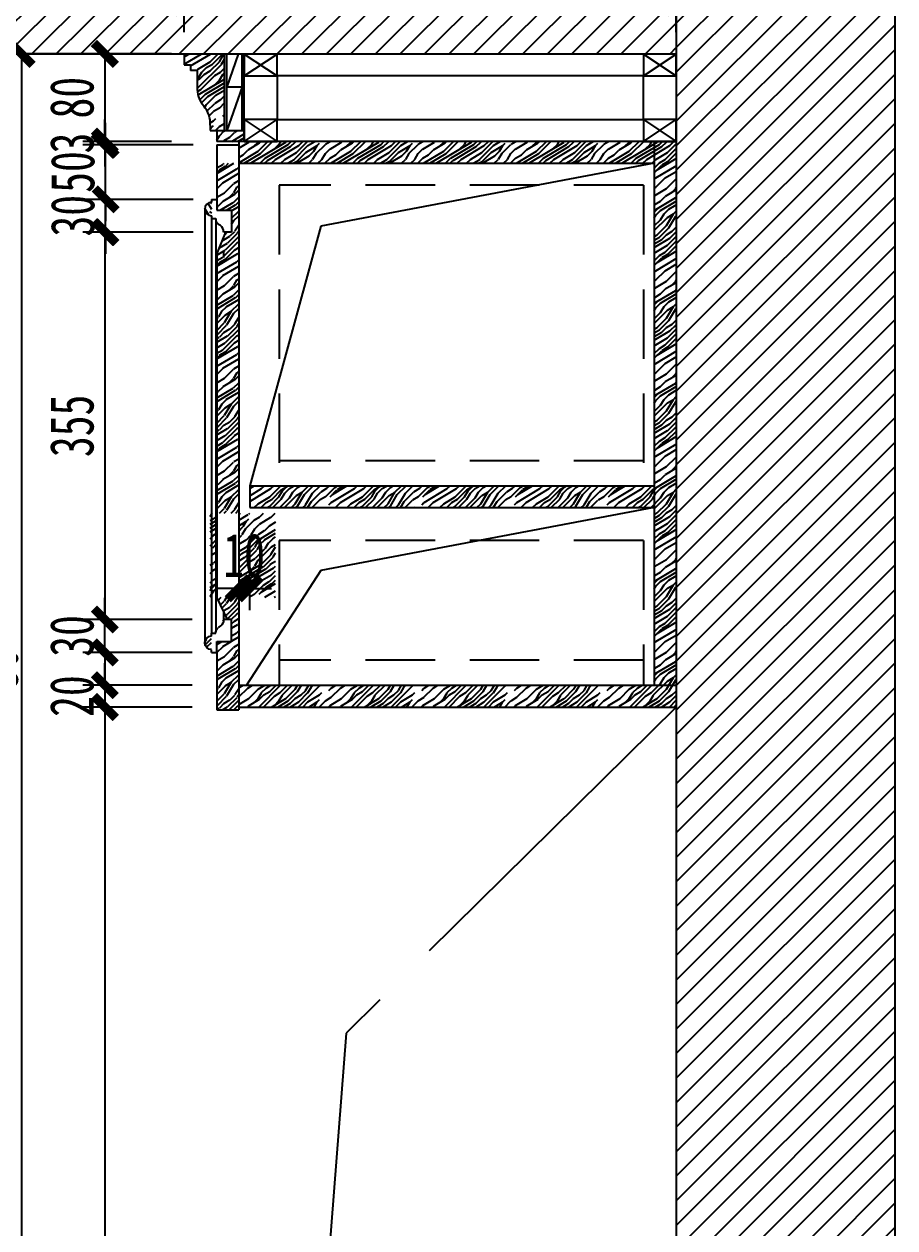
# Model space of a CAD drawing. Header units: millimetres. Extents: x 3111864 to 3154170, y -3068724 to -3044687.
# Drawn here: x 3135087 to 3135884, y -3049403 to -3048301 of the extents above; entities that cross this region are included whole.
import ezdxf

# ---------------------------------------------------------------- set-up
doc = ezdxf.new("R2010")
doc.units = ezdxf.units.MM
doc.header["$LTSCALE"] = 500
doc.header["$MEASUREMENT"] = 0
doc.header["$PDMODE"] = 2
for name, pattern in [('AUDIT_D_050706142524-0', [0]), ('CENTER', [50.8, 31.75, -6.35, 6.35, -6.35]), ('DASHED', [19.05, 12.7, -6.35])]:
    doc.linetypes.add(name, pattern=pattern)
doc.layers.get('0').update_dxf_attribs({"linetype": 'CONTINUOUS'})
doc.layers.get('DEFPOINTS').update_dxf_attribs({"linetype": 'CONTINUOUS'})
for name, color, linetype in [('A-土建墙（含管井、立管）', 6, 'CONTINUOUS'), ('bz-s', 5, 'CONTINUOUS'), ('D-节点填充', 250, 'CONTINUOUS'), ('D-节点尺寸', 5, 'CONTINUOUS'), ('D-造型粗线', 4, 'CONTINUOUS'), ('D-造型细线', 146, 'CONTINUOUS'), ('E-立面填充', 250, 'CONTINUOUS'), ('E-立面活动家具', 22, 'DASHED'), ('E-立面造型线', 3, 'CONTINUOUS'), ('IDT-35Heavy', 100, 'CONTINUOUS'), ('IDT-HATCH', 250, 'AUDIT_D_050706142524-0'), ('W-尺寸', 5, 'CONTINUOUS')]:
    doc.layers.add(name, color=color, linetype=linetype)
doc.styles.add('DIM', font='SimSun.ttf', dxfattribs={"width": 0.7})
doc.dimstyles.new('20', dxfattribs={"dimscale": 20, "dimtxt": 2, "dimasz": 1, "dimexe": 1, "dimexo": 1, "dimgap": 0.5, "dimtad": 1, "dimdec": 0, "dimzin": 0, "dimdsep": 46, "dimtxsty": 'DIM', "dimblk": 'ARCHTICK', "dimcen": 0, "dimclrd": 5, "dimclre": 5, "dimclrt": 35, "dimadec": 0, "dimazin": 0, "dimtfac": 0.5, "dimtdec": 0, "dimtix": 1, "dimtmove": 2, "dimatfit": 2, "dimldrblk": 'A', "dimfxl": 0, "dimtolj": 1, "dimtzin": 0, "dimlwd": -1, "dimlwe": -1, "dimarcsym": 0})
pattern_1 = [(45, (3132691.848, -3048328.548), (-11.22532, 11.22532), [])]

# ---------------------------------------------------------------- blocks, each defined once
blk = doc.blocks.new('X1')
at = {"layer": 'E-立面造型线', "ltscale": 0.15}
for p, q in [((-30, 80), (-30, 70)), ((-30, 70), (-24, 70)), ((-24, 70), (-24, 65)), ((-18, 65), (-24, 65)), ((-18, 65), (-18, 50)), ((-6, 15), (-6, 10)), ((-6, 10), (0, 10)), ((0, 10), (0, 0))]:
    blk.add_line(p, q, dxfattribs=at)
for centre, start, end in [((7, 48.8), 177.2, 220.6493), ((-31, 16.2), 357.2, 40.6493)]:
    blk.add_arc(centre, 25, start, end, dxfattribs=at)
blk = doc.blocks.new('_ArchTick')
at = {"color": 0, "linetype": 'ByBlock', "const_width": 0.4}
blk.add_lwpolyline([(-0.5, -0.5), (0.5, 0.5)], dxfattribs=at)
blk = doc.blocks.new('*D928')
at = {"layer": 'DEFPOINTS', "color": 0, "ltscale": 0.15}
for p in [(3135223.7, -3048328.5), (3135085, -3050778.5), (3135223.7, -3050778.5)]:
    blk.add_point(p, dxfattribs=at)
at = {"layer": 'W-尺寸', "color": 5, "ltscale": 0.15}
for p, q in [((3135165, -3048328.5), (3135065, -3048328.5)), ((3135085, -3048328.5), (3135085, -3050778.5)), ((3135165, -3050778.5), (3135065, -3050778.5))]:
    blk.add_line(p, q, dxfattribs=at)
at = {"layer": 'W-尺寸', "color": 5, "ltscale": 0.15, "xscale": 20, "yscale": 20, "zscale": 20}
for p, rotation in [((3135085, -3048328.5), 90), ((3135085, -3050778.5), 270)]:
    blk.add_blockref('_ArchTick', p, dxfattribs=dict(at, rotation=rotation))
at = {"layer": 'W-尺寸', "color": 35, "ltscale": 0.15, "insert": (3135055, -3049553.5), "char_height": 40, "attachment_point": 5, "rotation": 90, "style": 'DIM'}
blk.add_mtext('\\A1;2450', dxfattribs=at)
blk = doc.blocks.new('A')
for p, q in [((-1.435, 1.148), (-1.09, 1.437)), ((-1.435, 1.148), (-0.369, 0)), ((-1.09, 1.437), (0, 0)), ((-0.369, 0), (-2.127, 0)), ((-1.435, -1.148), (-0.369, 0)), ((-1.09, -1.437), (0, 0)), ((-1.435, -1.148), (-1.09, -1.437))]:
    blk.add_line(p, q)
for points in [[(-1.435, 1.148), (-1.09, 1.437), (-0.369, 0), (0, 0)], [(-1.435, -1.148), (-1.09, -1.437), (-0.369, 0), (0, 0)]]:
    blk.add_solid(points)
blk = doc.blocks.new('*D929')
at = {"layer": 'D-节点填充', "color": 5, "ltscale": 0.15}
for p, q in [((3135222.3, -3048328.5), (3135141.2, -3048328.5)), ((3135161.2, -3048328.5), (3135161.2, -3048408.5)), ((3135222.3, -3048408.5), (3135141.2, -3048408.5))]:
    blk.add_line(p, q, dxfattribs=at)
at = {"layer": 'DEFPOINTS', "color": 0, "ltscale": 0.15}
for p in [(3135242.3, -3048328.5), (3135161.2, -3048408.5), (3135242.3, -3048408.5)]:
    blk.add_point(p, dxfattribs=at)
at = {"layer": 'D-节点填充', "color": 5, "ltscale": 0.15, "xscale": 20, "yscale": 20, "zscale": 20}
for p, rotation in [((3135161.2, -3048328.5), 90), ((3135161.2, -3048408.5), 270)]:
    blk.add_blockref('_ArchTick', p, dxfattribs=dict(at, rotation=rotation))
at = {"layer": 'D-节点填充', "color": 35, "ltscale": 0.15, "insert": (3135131.2, -3048368.5), "char_height": 40, "attachment_point": 5, "rotation": 90, "style": 'DIM'}
blk.add_mtext('\\A1;80', dxfattribs=at)
blk = doc.blocks.new('*D930')
at = {"layer": 'D-节点填充', "color": 5, "ltscale": 0.15}
for p, q in [((3135241.2, -3048926), (3135141.2, -3048926)), ((3135161.2, -3048926), (3135161.2, -3050378.5)), ((3135241.2, -3050378.5), (3135141.2, -3050378.5))]:
    blk.add_line(p, q, dxfattribs=at)
at = {"layer": 'DEFPOINTS', "color": 0, "ltscale": 0.15}
for p in [(3135371.1, -3048926), (3135161.2, -3050378.5), (3135396.1, -3050378.5)]:
    blk.add_point(p, dxfattribs=at)
at = {"layer": 'D-节点填充', "color": 5, "ltscale": 0.15, "xscale": 20, "yscale": 20, "zscale": 20}
for p, rotation in [((3135161.2, -3048926), 90), ((3135161.2, -3050378.5), 270)]:
    blk.add_blockref('_ArchTick', p, dxfattribs=dict(at, rotation=rotation))
at = {"layer": 'D-节点填充', "color": 35, "ltscale": 0.15, "insert": (3135131.2, -3049652.3), "char_height": 40, "attachment_point": 5, "rotation": 90, "style": 'DIM'}
blk.add_mtext('\\A1;1453', dxfattribs=at)
blk = doc.blocks.new('*D931')
at = {"layer": 'D-节点尺寸', "color": 5, "ltscale": 0.15}
for p, q in [((3135233.6, -3048308.5), (3135233.6, -3048261.2)), ((3135683.6, -3048308.5), (3135683.6, -3048261.2)), ((3135233.6, -3048281.2), (3135683.6, -3048281.2))]:
    blk.add_line(p, q, dxfattribs=at)
at = {"layer": 'DEFPOINTS', "color": 0, "ltscale": 0.15}
for p in [(3135683.6, -3048281.2), (3135233.6, -3048328.5), (3135683.6, -3048328.5)]:
    blk.add_point(p, dxfattribs=at)
at = {"layer": 'D-节点尺寸', "color": 5, "ltscale": 0.15, "xscale": 20, "yscale": 20, "zscale": 20, "rotation": 180}
blk.add_blockref('_ArchTick', (3135233.6, -3048281.2), dxfattribs=at)
at = {"layer": 'D-节点尺寸', "color": 5, "ltscale": 0.15, "xscale": 20, "yscale": 20, "zscale": 20}
blk.add_blockref('_ArchTick', (3135683.6, -3048281.2), dxfattribs=at)
at = {"layer": 'D-节点尺寸', "color": 35, "ltscale": 0.15, "insert": (3135458.6, -3048251.2), "char_height": 40, "attachment_point": 5, "style": 'DIM'}
blk.add_mtext('\\A1;450', dxfattribs=at)
blk = doc.blocks.new('*D936')
at = {"layer": 'D-节点填充', "color": 5, "ltscale": 0.15}
for p, q in [((3135161.2, -3048408.5), (3135161.2, -3048388.5)), ((3135202.3, -3048408.5), (3135141.2, -3048408.5)), ((3135241.2, -3048411.5), (3135141.2, -3048411.5)), ((3135161.2, -3048408.5), (3135161.2, -3048411.5)), ((3135161.2, -3048411.5), (3135161.2, -3048431.5))]:
    blk.add_line(p, q, dxfattribs=at)
at = {"layer": 'DEFPOINTS', "color": 0, "ltscale": 0.15}
for p in [(3135161.2, -3048411.5), (3135222.3, -3048408.5), (3135263.6, -3048411.5)]:
    blk.add_point(p, dxfattribs=at)
at = {"layer": 'D-节点填充', "color": 5, "ltscale": 0.15, "xscale": 20, "yscale": 20, "zscale": 20}
for p, rotation in [((3135161.2, -3048408.5), 270), ((3135161.2, -3048411.5), 90)]:
    blk.add_blockref('_ArchTick', p, dxfattribs=dict(at, rotation=rotation))
at = {"layer": 'D-节点填充', "color": 35, "ltscale": 0.15, "insert": (3135131.2, -3048410), "char_height": 40, "attachment_point": 5, "rotation": 90, "style": 'DIM'}
blk.add_mtext('\\A1;3', dxfattribs=at)
blk = doc.blocks.new('*D1020')
at = {"layer": 'D-节点填充', "color": 5, "ltscale": 0.15}
for p, q in [((3135241.2, -3048491.5), (3135141.2, -3048491.5)), ((3135161.2, -3048491.5), (3135161.2, -3048846)), ((3135241.2, -3048846), (3135141.2, -3048846))]:
    blk.add_line(p, q, dxfattribs=at)
at = {"layer": 'DEFPOINTS', "color": 0, "ltscale": 0.15}
for p in [(3135273.5, -3048491.5), (3135161.2, -3048846), (3135273.1, -3048846)]:
    blk.add_point(p, dxfattribs=at)
at = {"layer": 'D-节点填充', "color": 5, "ltscale": 0.15, "xscale": 20, "yscale": 20, "zscale": 20}
for p, rotation in [((3135161.2, -3048491.5), 90), ((3135161.2, -3048846), 270)]:
    blk.add_blockref('_ArchTick', p, dxfattribs=dict(at, rotation=rotation))
at = {"layer": 'D-节点填充', "color": 35, "ltscale": 0.15, "insert": (3135131.2, -3048668.8), "char_height": 40, "attachment_point": 5, "rotation": 90, "style": 'DIM'}
blk.add_mtext('\\A1;355', dxfattribs=at)
blk = doc.blocks.new('*D1021')
at = {"layer": 'D-节点填充', "color": 5, "ltscale": 0.15}
for p, q in [((3135241.2, -3048876), (3135141.2, -3048876)), ((3135161.2, -3048876), (3135161.2, -3048906)), ((3135241.2, -3048906), (3135141.2, -3048906))]:
    blk.add_line(p, q, dxfattribs=at)
at = {"layer": 'DEFPOINTS', "color": 0, "ltscale": 0.15}
for p in [(3135263.6, -3048876), (3135161.2, -3048906), (3135283.6, -3048906)]:
    blk.add_point(p, dxfattribs=at)
at = {"layer": 'D-节点填充', "color": 5, "ltscale": 0.15, "xscale": 20, "yscale": 20, "zscale": 20}
for p, rotation in [((3135161.2, -3048876), 90), ((3135161.2, -3048906), 270)]:
    blk.add_blockref('_ArchTick', p, dxfattribs=dict(at, rotation=rotation))
at = {"layer": 'D-节点填充', "color": 35, "ltscale": 0.15, "insert": (3135062, -3048891), "char_height": 40, "attachment_point": 5, "rotation": 90, "style": 'DIM'}
blk.add_mtext('\\A1;30', dxfattribs=at)
blk = doc.blocks.new('*D1022')
at = {"layer": 'D-节点填充', "color": 5, "ltscale": 0.15}
for p, q in [((3135161.2, -3048906), (3135161.2, -3048886)), ((3135241.2, -3048906), (3135141.2, -3048906)), ((3135161.2, -3048906), (3135161.2, -3048926)), ((3135241.2, -3048926), (3135141.2, -3048926)), ((3135161.2, -3048926), (3135161.2, -3048946))]:
    blk.add_line(p, q, dxfattribs=at)
at = {"layer": 'DEFPOINTS', "color": 0, "ltscale": 0.15}
for p in [(3135283.6, -3048906), (3135161.2, -3048926), (3135283.6, -3048926)]:
    blk.add_point(p, dxfattribs=at)
at = {"layer": 'D-节点填充', "color": 5, "ltscale": 0.15, "xscale": 20, "yscale": 20, "zscale": 20}
for p, rotation in [((3135161.2, -3048906), 270), ((3135161.2, -3048926), 90)]:
    blk.add_blockref('_ArchTick', p, dxfattribs=dict(at, rotation=rotation))
at = {"layer": 'D-节点填充', "color": 35, "ltscale": 0.15, "insert": (3135131.2, -3048916), "char_height": 40, "attachment_point": 5, "rotation": 90, "style": 'DIM'}
blk.add_mtext('\\A1;20', dxfattribs=at)
blk = doc.blocks.new('*D972')
at = {"layer": 'D-节点填充', "color": 5, "ltscale": 0.15}
for p, q in [((3135283.6, -3048776.2), (3135283.6, -3048837.5)), ((3135293.6, -3048776.2), (3135293.6, -3048837.5)), ((3135283.6, -3048817.5), (3135263.6, -3048817.5)), ((3135293.6, -3048817.5), (3135283.6, -3048817.5)), ((3135293.6, -3048817.5), (3135313.6, -3048817.5))]:
    blk.add_line(p, q, dxfattribs=at)
at = {"layer": 'DEFPOINTS', "color": 0, "ltscale": 0.15}
for p in [(3135283.6, -3048756.2), (3135293.6, -3048756.2), (3135283.6, -3048817.5)]:
    blk.add_point(p, dxfattribs=at)
at = {"layer": 'D-节点填充', "color": 5, "ltscale": 0.15, "xscale": 20, "yscale": 20, "zscale": 20}
blk.add_blockref('_ArchTick', (3135283.6, -3048817.5), dxfattribs=at)
at = {"layer": 'D-节点填充', "color": 5, "ltscale": 0.15, "xscale": 20, "yscale": 20, "zscale": 20, "rotation": 180}
blk.add_blockref('_ArchTick', (3135293.6, -3048817.5), dxfattribs=at)
at = {"layer": 'D-节点填充', "color": 35, "ltscale": 0.15, "insert": (3135288.6, -3048787.5), "char_height": 40, "attachment_point": 5, "style": 'DIM'}
blk.add_mtext('\\A1;10', dxfattribs=at)
blk = doc.blocks.new('mx11')
at = {"layer": 'IDT-HATCH'}
h = blk.add_hatch(dxfattribs=at)
h.set_pattern_fill('木纹02', color=256, scale=25, angle=45, style=0, pattern_type=2)
h.set_pattern_definition([(225, (-100996.08, -23599.03), (35.35534, -35.35534), [10, -15, 5, -20]), (225, (-101019.946, -23624.664), (35.35534, -35.35534), [10, -40]), (225, (-101014.643, -23622.897), (35.35534, -35.35534), [5, -45]), (225, (-100994.313, -23604.335), (35.35534, -35.35534), [2.5, -35, 2.5, -10]), (225, (-101004.92, -23618.477), (35.35534, -35.35534), [10, -15, 2.5, -22.5]), (225, (-100995.197, -23610.52), (35.35534, -35.35534), [7.5, -42.5]), (225, (-101003.15, -23620.245), (35.35534, -35.35534), [15, -35]), (225, (-100991.66, -23610.52), (35.35534, -35.35534), [10, -40]), (225, (-101004.92, -23625.55), (35.35534, -35.35534), [25, -25]), (225, (-100992.546, -23616.71), (35.35534, -35.35534), [5, -15, 10, -20]), (225, (-101016.41, -23642.34), (35.35534, -35.35534), [10, -40]), (225, (-101008.455, -23636.155), (35.35534, -35.35534), [5, -45]), (225, (-101000.5, -23629.97), (35.35534, -35.35534), [5, -45]), (225, (-100981.94, -23613.174), (35.35534, -35.35534), [10, -40]), (225, (-100998.733, -23631.735), (35.35534, -35.35534), [10, -40]), (225, (-100996.965, -23633.503), (35.35534, -35.35534), [10, -10, 10, -20]), (225, (-100988.126, -23628.2), (35.35534, -35.35534), [5, -25, 10, -10]), (225, (-100994.313, -23636.155), (35.35534, -35.35534), [15, -35]), (225, (-100992.546, -23637.923), (35.35534, -35.35534), [10, -40]), (225, (-100977.52, -23624.664), (35.35534, -35.35534), [15, -20, 5, -10]), (225, (-100975.75, -23626.43), (35.35534, -35.35534), [25, -25]), (225, (-100996.08, -23648.53), (35.35534, -35.35534), [5, -45]), (225, (-100984.59, -23638.807), (35.35534, -35.35534), [10, -40]), (225, (-100976.636, -23632.62), (35.35534, -35.35534), [5, -20, 5, -20]), (225, (-100972.216, -23629.97), (35.35534, -35.35534), [5, -15, 10, -20]), (225, (-100978.403, -23637.923), (35.35534, -35.35534), [5, -25, 5, -15]), (225, (-100984.59, -23645.88), (35.35534, -35.35534), [15, -35]), (225, (-100968.68, -23633.503), (35.35534, -35.35534), [10, -40]), (225, (-100985.475, -23652.065), (35.35534, -35.35534), [5, -45]), (225, (-100991.66, -23660.02), (35.35534, -35.35534), [5, -45]), (239.0362, (-101018.178, -23626.432), (-35.3553605, -35.3553154), [5.15, -201.005275]), (239.0362, (-101013.759, -23637.923), (-35.3553605, -35.3553154), [5.15, -201.005275]), (239.0362, (-100989.01, -23655.6), (-35.3553605, -35.3553154), [5.15, -201.005275]), (239.0362, (-100991.662, -23631.735), (-35.3553605, -35.3553154), [5.15, -201.005275]), (239.0362, (-100993.43, -23644.11), (-35.3553605, -35.3553154), [5.15, -201.005275]), (239.0362, (-100999.617, -23644.994), (-35.3553605, -35.3553154), [5.15, -201.005275]), (239.0362, (-100975.752, -23633.503), (-35.3553605, -35.3553154), [5.15, -201.005275]), (239.0362, (-100991.662, -23645.878), (-35.3553605, -35.3553154), [5.15, -201.005275]), (239.0362, (-101011.991, -23639.69), (-35.3553605, -35.3553154), [10.3, -195.855275]), (239.0362, (-101005.804, -23638.807), (-35.3553605, -35.3553154), [10.3, -195.855275]), (239.0362, (-101004.036, -23640.574), (-35.3553605, -35.3553154), [10.3, -195.855275]), (30.9638, (-101004.92, -23618.477), (35.3553154, 35.3553605), [5.15, -10.3, 5.15, -185.555275]), (30.9638, (-100992.546, -23616.71), (35.3553154, 35.3553605), [5.15, -201.005275]), (30.9638, (-100976.636, -23632.619), (35.3553154, 35.3553605), [10.3, -195.855275]), (59.0362, (-101019.946, -23624.664), (35.3553605, 35.3553154), [5.15, -201.005275]), (210.9638, (-101027.017, -23631.735), (-35.3553154, -35.3553605), [5.15, -201.005275]), (210.9638, (-101004.036, -23633.503), (-35.3553154, -35.3553605), [5.15, -201.005275]), (210.9638, (-101004.92, -23646.762), (-35.3553154, -35.3553605), [5.15, -201.005275]), (210.9638, (-100988.126, -23635.271), (-35.3553154, -35.3553605), [5.15, -201.005275]), (210.9638, (-100980.171, -23636.155), (-35.3553154, -35.3553605), [5.15, -201.005275]), (210.9638, (-100981.939, -23641.458), (-35.3553154, -35.3553605), [5.15, -201.005275]), (210.9638, (-100988.126, -23635.271), (-35.3553154, -35.3553605), [5.15, -201.005275]), (210.9638, (-100993.43, -23651.181), (-35.3553154, -35.3553605), [20.6, -185.555275]), (210.9638, (-100996.081, -23606.103), (-35.3553154, -35.3553605), [20.6, -185.555275]), (210.9638, (-100996.965, -23612.29), (-35.3553154, -35.3553605), [20.6, -185.555275]), (210.9638, (-100998.733, -23617.593), (-35.3553154, -35.3553605), [5.15, -10.3, 10.3, -180.405275]), (210.9638, (-100996.081, -23620.245), (-35.3553154, -35.3553605), [10.3, -10.3, 10.3, -175.255275]), (210.9638, (-100989.01, -23620.245), (-35.3553154, -35.3553605), [20.6, -185.555275]), (210.9638, (-100982.823, -23619.361), (-35.3553154, -35.3553605), [20.6, -185.555275]), (210.9638, (-100981.055, -23621.129), (-35.3553154, -35.3553605), [20.6, -185.555275]), (210.9638, (-100995.197, -23656.484), (-35.3553154, -35.3553605), [5.15, -201.005275]), (210.9638, (-100995.197, -23663.555), (-35.3553154, -35.3553605), [10.3, -195.855275]), (210.9638, (-100975.752, -23640.574), (-35.3553154, -35.3553605), [10.3, -195.855275]), (210.9638, (-101003.152, -23606.103), (-35.3553154, -35.3553605), [20.6, -185.555275]), (210.9638, (-100999.617, -23652.065), (-35.3553154, -35.3553605), [15.45, -190.705275]), (210.9638, (-101005.804, -23652.949), (-35.3553154, -35.3553605), [30.9, -175.255275])])
edge = h.paths.add_edge_path()
edge.add_line((0, 12.6), (0, -0.9))
edge = h.paths.add_edge_path()
edge.add_arc((-8.3, 8.5), 5.15, 94.9244, 139.3329, ccw=False)
edge = h.paths.add_edge_path()
edge.add_line((0, -0.9), (-20, -0.9))
edge = h.paths.add_edge_path(flags=16)
edge.add_line((-19.2, 6.5), (-20, 6.4))
edge = h.paths.add_edge_path()
edge.add_line((-20, -0.9), (-20, 6.4))
edge = h.paths.add_edge_path()
edge.add_arc((-20.3, 14.7), 8.27, 272.3636, 326.2669, ccw=False)
edge = h.paths.add_edge_path()
edge.add_arc((38.6, -25.5), 63.1, 143.7126, 145.6801)
edge = h.paths.add_edge_path()
edge.add_line((10, 12.6), (0, 12.6))
edge = h.paths.add_edge_path()
edge.add_arc((1.2, 17.4), 6.26, 2.3388, 177.6612, ccw=False)
edge = h.paths.add_edge_path()
edge.add_line((-5, 17.6), (-8.8, 17.6))
edge = h.paths.add_edge_path()
edge.add_line((-8.8, 17.6), (-8.8, 13.6))
edge = h.paths.add_edge_path()
edge.add_line((10, 17.6), (10, 12.6))
edge = h.paths.add_edge_path()
edge.add_line((10, 17.6), (7.5, 17.6))
at = {"layer": 'IDT-35Heavy'}
for p, q in [((-5, 17.6), (-7.5, 17.6)), ((-7.5, 17.6), (-7.5, 13.6)), ((0, 12.6), (0, -0.9)), ((10, 12.6), (0, 12.6)), ((10, 17.6), (7.5, 17.6)), ((10, 17.6), (10, 12.6)), ((-20, -0.9), (-20, 6.4)), ((0, -0.9), (-20, -0.9))]:
    blk.add_line(p, q, dxfattribs=at)
for centre, radius, start, end in [((1.2, 17.4), 6.26, 2.3383, 177.6617), ((-95.1, 67.5), 99.8, 324.4029, 325.8996), ((-7.9, 7.6), 6.01, 86.2037, 139.2096), ((-20.3, 14.7), 8.29, 272.2828, 320.4186)]:
    blk.add_arc(centre, radius, start, end, dxfattribs=at)
blk = doc.blocks.new('*D978')
at = {"layer": 'D-节点尺寸', "color": 5, "ltscale": 0.15}
for p, q in [((3135103.2, -3048328.5), (3135003.2, -3048328.5)), ((3135023.2, -3048328.5), (3135023.2, -3050778.5)), ((3135103.2, -3050778.5), (3135003.2, -3050778.5))]:
    blk.add_line(p, q, dxfattribs=at)
at = {"layer": 'DEFPOINTS', "color": 0, "ltscale": 0.15}
for p in [(3135205.4, -3048328.5), (3135023.2, -3050778.5), (3135253.1, -3050778.5)]:
    blk.add_point(p, dxfattribs=at)
at = {"layer": 'D-节点尺寸', "color": 5, "ltscale": 0.15, "xscale": 20, "yscale": 20, "zscale": 20}
for p, rotation in [((3135023.2, -3048328.5), 90), ((3135023.2, -3050778.5), 270)]:
    blk.add_blockref('_ArchTick', p, dxfattribs=dict(at, rotation=rotation))
at = {"layer": 'D-节点尺寸', "color": 35, "ltscale": 0.15, "insert": (3134993.2, -3049553.5), "char_height": 40, "attachment_point": 5, "rotation": 90, "style": 'DIM'}
blk.add_mtext('\\A1;2450', dxfattribs=at)
blk = doc.blocks.new('*D1481')
at = {"layer": 'D-节点填充', "color": 5, "ltscale": 0.15}
for p, q in [((3135161.9, -3048461.5), (3135161.9, -3048441.5)), ((3135241.9, -3048461.5), (3135141.9, -3048461.5)), ((3135161.9, -3048491.5), (3135161.9, -3048461.5)), ((3135241.9, -3048491.5), (3135141.9, -3048491.5)), ((3135161.9, -3048491.5), (3135161.9, -3048511.5))]:
    blk.add_line(p, q, dxfattribs=at)
at = {"layer": 'DEFPOINTS', "color": 0, "ltscale": 0.15}
for p in [(3135161.9, -3048461.5), (3135263.6, -3048461.5), (3135273.5, -3048491.5)]:
    blk.add_point(p, dxfattribs=at)
at = {"layer": 'D-节点填充', "color": 5, "ltscale": 0.15, "xscale": 20, "yscale": 20, "zscale": 20}
for p, rotation in [((3135161.9, -3048461.5), 270), ((3135161.9, -3048491.5), 90)]:
    blk.add_blockref('_ArchTick', p, dxfattribs=dict(at, rotation=rotation))
at = {"layer": 'D-节点填充', "color": 35, "ltscale": 0.15, "insert": (3135131.9, -3048476.5), "char_height": 40, "attachment_point": 5, "rotation": 90, "style": 'DIM'}
blk.add_mtext('\\A1;30', dxfattribs=at)
blk = doc.blocks.new('*D1482')
at = {"layer": 'D-节点填充', "color": 5, "ltscale": 0.15}
for p, q in [((3135161.9, -3048411.5), (3135161.9, -3048391.5)), ((3135241.9, -3048411.5), (3135141.9, -3048411.5)), ((3135161.9, -3048461.5), (3135161.9, -3048411.5)), ((3135241.9, -3048461.5), (3135141.9, -3048461.5)), ((3135161.9, -3048461.5), (3135161.9, -3048481.5))]:
    blk.add_line(p, q, dxfattribs=at)
at = {"layer": 'DEFPOINTS', "color": 0, "ltscale": 0.15}
for p in [(3135161.9, -3048411.5), (3135263.6, -3048411.5), (3135263.6, -3048461.5)]:
    blk.add_point(p, dxfattribs=at)
at = {"layer": 'D-节点填充', "color": 5, "ltscale": 0.15, "xscale": 20, "yscale": 20, "zscale": 20}
for p, rotation in [((3135161.9, -3048411.5), 270), ((3135161.9, -3048461.5), 90)]:
    blk.add_blockref('_ArchTick', p, dxfattribs=dict(at, rotation=rotation))
at = {"layer": 'D-节点填充', "color": 35, "ltscale": 0.15, "insert": (3135131.9, -3048436.5), "char_height": 40, "attachment_point": 5, "rotation": 90, "style": 'DIM'}
blk.add_mtext('\\A1;50', dxfattribs=at)
blk = doc.blocks.new('*D1483')
at = {"layer": 'D-节点填充', "color": 5, "ltscale": 0.15}
for p, q in [((3135161.2, -3048846), (3135161.2, -3048826)), ((3135241.2, -3048846), (3135141.2, -3048846)), ((3135161.2, -3048876), (3135161.2, -3048846)), ((3135241.2, -3048876), (3135141.2, -3048876)), ((3135161.2, -3048876), (3135161.2, -3048896))]:
    blk.add_line(p, q, dxfattribs=at)
at = {"layer": 'DEFPOINTS', "color": 0, "ltscale": 0.15}
for p in [(3135161.2, -3048846), (3135273.5, -3048846), (3135263.6, -3048876)]:
    blk.add_point(p, dxfattribs=at)
at = {"layer": 'D-节点填充', "color": 5, "ltscale": 0.15, "xscale": 20, "yscale": 20, "zscale": 20}
for p, rotation in [((3135161.2, -3048846), 270), ((3135161.2, -3048876), 90)]:
    blk.add_blockref('_ArchTick', p, dxfattribs=dict(at, rotation=rotation))
at = {"layer": 'D-节点填充', "color": 35, "ltscale": 0.15, "insert": (3135131.2, -3048861), "char_height": 40, "attachment_point": 5, "rotation": 90, "style": 'DIM'}
blk.add_mtext('\\A1;30', dxfattribs=at)

msp = doc.modelspace()

# ---------------------------------------------------------------- hatches: boundary and pattern name
at = {"layer": 'D-节点填充', "ltscale": 0.15}
h = msp.add_hatch(dxfattribs=at)
h.set_pattern_fill('ANSI31', color=256, scale=5, style=0)
h.set_pattern_definition(pattern_1)
h.paths.add_polyline_path([(3135883.648, -3047848.548), (3135683.648, -3047848.548), (3135683.648, -3050828.548), (3135883.648, -3050828.548)])
h = msp.add_hatch(dxfattribs=at)
h.set_pattern_fill('ANSI31', color=256, scale=5, style=0)
h.set_pattern_definition(pattern_1)
h.paths.add_polyline_path([(3135683.648, -3048228.548), (3134727.148, -3048228.548), (3134727.148, -3048328.548), (3135683.648, -3048328.548)])
h = msp.add_hatch(dxfattribs=at)
h.set_pattern_fill('FB木纹中SC300', color=256, scale=15, angle=45, style=0, pattern_type=2)
h.set_pattern_definition([(45, (3310025.55, -3183859.346), (-42.426407, 42.426407), [12, -18, 6, -24]), (45, (3310054.19, -3183828.587), (-42.426407, 42.426407), [12, -48]), (45, (3310047.826, -3183830.71), (-42.426407, 42.426407), [6, -54]), (45, (3310023.43, -3183852.98), (-42.426407, 42.426407), [3, -42, 3, -12]), (45, (3310036.16, -3183836.01), (-42.426407, 42.426407), [12, -18, 3, -27]), (45, (3310024.49, -3183845.56), (-42.426407, 42.426407), [9, -51]), (45, (3310034.04, -3183833.89), (-42.426407, 42.426407), [18, -42]), (45, (3310020.25, -3183845.56), (-42.426407, 42.426407), [12, -48]), (45, (3310036.16, -3183827.526), (-42.426407, 42.426407), [30, -30]), (45, (3310021.31, -3183838.13), (-42.426407, 42.426407), [6, -18, 12, -24]), (45, (3310049.95, -3183807.373), (-42.426407, 42.426407), [12, -48]), (45, (3310040.4, -3183814.8), (-42.426407, 42.426407), [6, -54]), (45, (3310030.855, -3183822.22), (-42.426407, 42.426407), [6, -54]), (45, (3310008.58, -3183842.375), (-42.426407, 42.426407), [12, -48]), (45, (3310028.734, -3183820.1), (-42.426407, 42.426407), [12, -48]), (45, (3310026.61, -3183817.98), (-42.426407, 42.426407), [12, -12, 12, -24]), (45, (3310016.006, -3183824.344), (-42.426407, 42.426407), [6, -30, 12, -12]), (45, (3310023.43, -3183814.8), (-42.426407, 42.426407), [18, -42]), (45, (3310021.31, -3183812.677), (-42.426407, 42.426407), [12, -48]), (45, (3310003.28, -3183828.587), (-42.426407, 42.426407), [18, -24, 6, -12]), (45, (3310001.157, -3183826.465), (-42.426407, 42.426407), [30, -30]), (45, (3310025.55, -3183799.95), (-42.426407, 42.426407), [6, -54]), (45, (3310011.763, -3183811.616), (-42.426407, 42.426407), [12, -48]), (45, (3310002.22, -3183819.04), (-42.426407, 42.426407), [6, -24, 6, -24]), (45, (3309996.914, -3183822.22), (-42.426407, 42.426407), [6, -18, 12, -24]), (45, (3310004.34, -3183812.677), (-42.426407, 42.426407), [6, -30, 6, -18]), (45, (3310011.763, -3183803.13), (-42.426407, 42.426407), [18, -42]), (45, (3309992.67, -3183817.98), (-42.426407, 42.426407), [12, -48]), (45, (3310012.824, -3183795.706), (-42.426407, 42.426407), [6, -54]), (45, (3310020.25, -3183786.16), (-42.426407, 42.426407), [6, -54]), (59.0362435, (3310052.068, -3183826.465), (42.4264069, 42.4264069), [6.18, -241.206332]), (59.0362435, (3310046.765, -3183812.677), (42.4264069, 42.4264069), [6.18, -241.206332]), (59.0362435, (3310017.067, -3183791.463), (42.4264069, 42.4264069), [6.18, -241.206332]), (59.0362435, (3310020.249, -3183820.101), (42.4264069, 42.4264069), [6.18, -241.206332]), (59.0362435, (3310022.37, -3183805.252), (42.4264069, 42.4264069), [6.18, -241.206332]), (59.0362435, (3310029.794, -3183804.191), (42.4264069, 42.4264069), [6.18, -241.206332]), (59.0362435, (3310001.157, -3183817.98), (42.4264069, 42.4264069), [6.18, -241.206332]), (59.0362435, (3310020.249, -3183803.13), (42.4264069, 42.4264069), [6.18, -241.206332]), (59.0362435, (3310044.644, -3183810.555), (42.4264069, 42.4264069), [12.36, -235.026332]), (59.0362435, (3310037.219, -3183811.616), (42.4264069, 42.4264069), [12.36, -235.026332]), (59.0362435, (3310035.098, -3183809.495), (42.4264069, 42.4264069), [12.36, -235.026332]), (210.9637565, (3310036.158, -3183836.011), (-42.4264069, -42.4264069), [6.18, -12.36, 6.18, -222.6663316]), (210.9637565, (3310021.309, -3183838.132), (-42.4264069, -42.4264069), [6.18, -241.206332]), (210.9637565, (3310002.217, -3183819.04), (-42.4264069, -42.4264069), [12.36, -235.026332]), (239.0362435, (3310054.19, -3183828.587), (-42.4264069, -42.4264069), [6.18, -241.206332]), (30.9637565, (3310062.675, -3183820.101), (42.4264069, 42.4264069), [6.18, -241.206332]), (30.9637565, (3310035.098, -3183817.98), (42.4264069, 42.4264069), [6.18, -241.206332]), (30.9637565, (3310036.158, -3183802.07), (42.4264069, 42.4264069), [6.18, -241.206332]), (30.9637565, (3310016.006, -3183815.859), (42.4264069, 42.4264069), [6.18, -241.206332]), (30.9637565, (3310006.46, -3183814.798), (42.4264069, 42.4264069), [6.18, -241.206332]), (30.9637565, (3310008.581, -3183808.434), (42.4264069, 42.4264069), [6.18, -241.206332]), (30.9637565, (3310016.006, -3183815.859), (42.4264069, 42.4264069), [6.18, -241.206332]), (30.9637565, (3310022.37, -3183796.767), (42.4264069, 42.4264069), [24.72, -222.666332]), (30.9637565, (3310025.552, -3183850.86), (42.4264069, 42.4264069), [24.72, -222.666332]), (30.9637565, (3310026.613, -3183843.436), (42.4264069, 42.4264069), [24.72, -222.666332]), (30.9637565, (3310028.734, -3183837.072), (42.4264069, 42.4264069), [6.18, -12.36, 12.36, -216.4863316]), (30.9637565, (3310025.552, -3183833.89), (42.4264069, 42.4264069), [12.36, -12.36, 12.36, -210.3063316]), (30.9637565, (3310017.067, -3183833.89), (42.4264069, 42.4264069), [24.72, -222.666332]), (30.9637565, (3310009.642, -3183834.95), (42.4264069, 42.4264069), [24.72, -222.666332]), (30.9637565, (3310007.52, -3183832.829), (42.4264069, 42.4264069), [24.72, -222.666332]), (30.9637565, (3310024.491, -3183790.403), (42.4264069, 42.4264069), [6.18, -241.206332]), (30.9637675, (3310024.491, -3183781.917), (42.4263987, 42.426415), [12.36, -235.026332]), (30.9637675, (3310001.157, -3183809.495), (42.4263987, 42.426415), [12.36, -235.026332]), (30.9637575, (3310034.037, -3183850.86), (42.4264061, 42.4264076), [24.72, -222.666332]), (30.9637575, (3310029.794, -3183795.706), (42.4264061, 42.4264076), [18.54, -228.846332]), (30.9637575, (3310037.219, -3183794.645), (42.4264061, 42.4264076), [37.08, -210.306332])])
h.paths.add_polyline_path([(3135288.648, -3048398.548), (3135263.648, -3048398.548), (3135263.648, -3048408.548), (3135288.648, -3048408.548)])
h.paths.add_polyline_path([(3135270.648, -3048328.548), (3135233.648, -3048328.548), (3135233.648, -3048338.548), (3135239.648, -3048338.548), (3135239.648, -3048343.548), (3135245.648, -3048343.548), (3135245.648, -3048358.548, 0.19188761), (3135251.648, -3048376.048, -0.19188761), (3135257.648, -3048393.548), (3135257.648, -3048398.548), (3135263.648, -3048398.548), (3135270.648, -3048398.548)])
h = msp.add_hatch(dxfattribs=at)
h.set_pattern_fill('FB木纹中SC300', color=256, scale=15, angle=45, style=0, pattern_type=2)
h.set_pattern_definition([(45, (3310419.5, -3184172.54), (-42.426407, 42.426407), [12, -18, 6, -24]), (45, (3310448.14, -3184141.78), (-42.426407, 42.426407), [12, -48]), (45, (3310441.774, -3184143.9), (-42.426407, 42.426407), [6, -54]), (45, (3310417.38, -3184166.176), (-42.426407, 42.426407), [3, -42, 3, -12]), (45, (3310430.107, -3184149.206), (-42.426407, 42.426407), [12, -18, 3, -27]), (45, (3310418.44, -3184158.75), (-42.426407, 42.426407), [9, -51]), (45, (3310427.985, -3184147.084), (-42.426407, 42.426407), [18, -42]), (45, (3310414.197, -3184158.75), (-42.426407, 42.426407), [12, -48]), (45, (3310430.107, -3184140.72), (-42.426407, 42.426407), [30, -30]), (45, (3310415.26, -3184151.33), (-42.426407, 42.426407), [6, -18, 12, -24]), (45, (3310443.895, -3184120.57), (-42.426407, 42.426407), [12, -48]), (45, (3310434.35, -3184127.99), (-42.426407, 42.426407), [6, -54]), (45, (3310424.803, -3184135.42), (-42.426407, 42.426407), [6, -54]), (45, (3310402.53, -3184155.57), (-42.426407, 42.426407), [12, -48]), (45, (3310422.68, -3184133.296), (-42.426407, 42.426407), [12, -48]), (45, (3310420.56, -3184131.175), (-42.426407, 42.426407), [12, -12, 12, -24]), (45, (3310409.954, -3184137.54), (-42.426407, 42.426407), [6, -30, 12, -12]), (45, (3310417.38, -3184127.99), (-42.426407, 42.426407), [18, -42]), (45, (3310415.26, -3184125.87), (-42.426407, 42.426407), [12, -48]), (45, (3310397.226, -3184141.78), (-42.426407, 42.426407), [18, -24, 6, -12]), (45, (3310395.105, -3184139.66), (-42.426407, 42.426407), [30, -30]), (45, (3310419.5, -3184113.143), (-42.426407, 42.426407), [6, -54]), (45, (3310405.71, -3184124.81), (-42.426407, 42.426407), [12, -48]), (45, (3310396.166, -3184132.235), (-42.426407, 42.426407), [6, -24, 6, -24]), (45, (3310390.86, -3184135.42), (-42.426407, 42.426407), [6, -18, 12, -24]), (45, (3310398.287, -3184125.87), (-42.426407, 42.426407), [6, -30, 6, -18]), (45, (3310405.71, -3184116.325), (-42.426407, 42.426407), [18, -42]), (45, (3310386.62, -3184131.175), (-42.426407, 42.426407), [12, -48]), (45, (3310406.77, -3184108.9), (-42.426407, 42.426407), [6, -54]), (45, (3310414.197, -3184099.355), (-42.426407, 42.426407), [6, -54]), (59.0362435, (3310446.017, -3184139.66), (42.4264069, 42.4264069), [6.18, -241.206332]), (59.0362435, (3310440.713, -3184125.871), (42.4264069, 42.4264069), [6.18, -241.206332]), (59.0362435, (3310411.015, -3184104.658), (42.4264069, 42.4264069), [6.18, -241.206332]), (59.0362435, (3310414.197, -3184133.296), (42.4264069, 42.4264069), [6.18, -241.206332]), (59.0362435, (3310416.318, -3184118.447), (42.4264069, 42.4264069), [6.18, -241.206332]), (59.0362435, (3310423.743, -3184117.386), (42.4264069, 42.4264069), [6.18, -241.206332]), (59.0362435, (3310395.105, -3184131.175), (42.4264069, 42.4264069), [6.18, -241.206332]), (59.0362435, (3310414.197, -3184116.325), (42.4264069, 42.4264069), [6.18, -241.206332]), (59.0362435, (3310438.592, -3184123.75), (42.4264069, 42.4264069), [12.36, -235.026332]), (59.0362435, (3310431.167, -3184124.81), (42.4264069, 42.4264069), [12.36, -235.026332]), (59.0362435, (3310429.046, -3184122.69), (42.4264069, 42.4264069), [12.36, -235.026332]), (210.9637565, (3310430.107, -3184149.206), (-42.4264069, -42.4264069), [6.18, -12.36, 6.18, -222.6663316]), (210.9637565, (3310415.257, -3184151.327), (-42.4264069, -42.4264069), [6.18, -241.206332]), (210.9637565, (3310396.166, -3184132.235), (-42.4264069, -42.4264069), [12.36, -235.026332]), (239.0362435, (3310448.138, -3184141.781), (-42.4264069, -42.4264069), [6.18, -241.206332]), (30.9637565, (3310456.623, -3184133.296), (42.4264069, 42.4264069), [6.18, -241.206332]), (30.9637565, (3310429.046, -3184131.175), (42.4264069, 42.4264069), [6.18, -241.206332]), (30.9637565, (3310430.107, -3184115.265), (42.4264069, 42.4264069), [6.18, -241.206332]), (30.9637565, (3310409.954, -3184129.053), (42.4264069, 42.4264069), [6.18, -241.206332]), (30.9637565, (3310400.408, -3184127.993), (42.4264069, 42.4264069), [6.18, -241.206332]), (30.9637565, (3310402.53, -3184121.629), (42.4264069, 42.4264069), [6.18, -241.206332]), (30.9637565, (3310409.954, -3184129.053), (42.4264069, 42.4264069), [6.18, -241.206332]), (30.9637565, (3310416.318, -3184109.961), (42.4264069, 42.4264069), [24.72, -222.666332]), (30.9637565, (3310419.5, -3184164.055), (42.4264069, 42.4264069), [24.72, -222.666332]), (30.9637565, (3310420.56, -3184156.63), (42.4264069, 42.4264069), [24.72, -222.666332]), (30.9637565, (3310422.682, -3184150.266), (42.4264069, 42.4264069), [6.18, -12.36, 12.36, -216.4863316]), (30.9637565, (3310419.5, -3184147.084), (42.4264069, 42.4264069), [12.36, -12.36, 12.36, -210.3063316]), (30.9637565, (3310411.015, -3184147.084), (42.4264069, 42.4264069), [24.72, -222.666332]), (30.9637565, (3310403.59, -3184148.145), (42.4264069, 42.4264069), [24.72, -222.666332]), (30.9637565, (3310401.469, -3184146.024), (42.4264069, 42.4264069), [24.72, -222.666332]), (30.9637565, (3310418.44, -3184103.597), (42.4264069, 42.4264069), [6.18, -241.206332]), (30.9637675, (3310418.44, -3184095.112), (42.4263987, 42.426415), [12.36, -235.026332]), (30.9637675, (3310395.105, -3184122.69), (42.4263987, 42.426415), [12.36, -235.026332]), (30.9637575, (3310427.985, -3184164.055), (42.4264061, 42.4264076), [24.72, -222.666332]), (30.9637575, (3310423.743, -3184108.9), (42.4264061, 42.4264076), [18.54, -228.846332]), (30.9637575, (3310431.167, -3184107.84), (42.4264061, 42.4264076), [37.08, -210.306332])])
h.paths.add_polyline_path([(3135663.648, -3048906.048), (3135683.648, -3048906.048), (3135683.648, -3048408.548), (3135663.648, -3048408.548)])
h.paths.add_polyline_path([(3135283.648, -3048926.048), (3135683.648, -3048926.048), (3135683.648, -3048906.048), (3135283.648, -3048906.048)])
h.paths.add_polyline_path([(3135663.648, -3048743.548), (3135663.648, -3048723.548), (3135293.648, -3048723.548), (3135293.648, -3048743.548)])
h.paths.add_polyline_path([(3135663.648, -3048428.548), (3135663.648, -3048408.548), (3135653.648, -3048408.548), (3135283.648, -3048408.548), (3135283.648, -3048428.548)])
h = msp.add_hatch(dxfattribs=at)
h.set_pattern_fill('FB木纹中SC300', color=256, scale=15, angle=45, style=0, pattern_type=2)
h.set_pattern_definition([(45, (174746.2, -135457.66), (-42.4264069, 42.4264069), [12, -18, 6, -24]), (45, (174774.84, -135426.9), (-42.4264069, 42.4264069), [12, -48]), (45, (174768.474, -135429.02), (-42.4264069, 42.4264069), [6, -54]), (45, (174744.08, -135451.294), (-42.4264069, 42.4264069), [3, -42, 3, -12]), (45, (174756.807, -135434.324), (-42.4264069, 42.4264069), [12, -18, 3, -27]), (45, (174745.14, -135443.87), (-42.4264069, 42.4264069), [9, -51]), (45, (174754.685, -135432.2), (-42.4264069, 42.4264069), [18, -42]), (45, (174740.897, -135443.87), (-42.4264069, 42.4264069), [12, -48]), (45, (174756.807, -135425.84), (-42.4264069, 42.4264069), [30, -30]), (45, (174741.96, -135436.445), (-42.4264069, 42.4264069), [6, -18, 12, -24]), (45, (174770.595, -135405.686), (-42.4264069, 42.4264069), [12, -48]), (45, (174761.05, -135413.11), (-42.4264069, 42.4264069), [6, -54]), (45, (174751.503, -135420.535), (-42.4264069, 42.4264069), [6, -54]), (45, (174729.23, -135440.69), (-42.4264069, 42.4264069), [12, -48]), (45, (174749.38, -135418.414), (-42.4264069, 42.4264069), [12, -48]), (45, (174747.26, -135416.29), (-42.4264069, 42.4264069), [12, -12, 12, -24]), (45, (174736.654, -135422.657), (-42.4264069, 42.4264069), [6, -30, 12, -12]), (45, (174744.08, -135413.11), (-42.4264069, 42.4264069), [18, -42]), (45, (174741.96, -135410.99), (-42.4264069, 42.4264069), [12, -48]), (45, (174723.926, -135426.9), (-42.4264069, 42.4264069), [18, -24, 6, -12]), (45, (174721.805, -135424.78), (-42.4264069, 42.4264069), [30, -30]), (45, (174746.2, -135398.26), (-42.4264069, 42.4264069), [6, -54]), (45, (174732.41, -135409.93), (-42.4264069, 42.4264069), [12, -48]), (45, (174722.865, -135417.353), (-42.4264069, 42.4264069), [6, -24, 6, -24]), (45, (174717.56, -135420.535), (-42.4264069, 42.4264069), [6, -18, 12, -24]), (45, (174724.987, -135410.99), (-42.4264069, 42.4264069), [6, -30, 6, -18]), (45, (174732.41, -135401.443), (-42.4264069, 42.4264069), [18, -42]), (45, (174713.32, -135416.29), (-42.4264069, 42.4264069), [12, -48]), (45, (174733.47, -135394.02), (-42.4264069, 42.4264069), [6, -54]), (45, (174740.897, -135384.47), (-42.4264069, 42.4264069), [6, -54]), (59.03624347, (174772.717, -135424.778), (42.42640687, 42.42640687), [6.18, -241.2063316]), (59.03624347, (174767.413, -135410.99), (42.42640687, 42.42640687), [6.18, -241.2063316]), (59.03624347, (174737.715, -135389.776), (42.42640687, 42.42640687), [6.18, -241.2063316]), (59.03624347, (174740.897, -135418.414), (42.42640687, 42.42640687), [6.18, -241.2063316]), (59.03624347, (174743.018, -135403.565), (42.42640687, 42.42640687), [6.18, -241.2063316]), (59.03624347, (174750.443, -135402.504), (42.42640687, 42.42640687), [6.18, -241.2063316]), (59.03624347, (174721.805, -135416.293), (42.42640687, 42.42640687), [6.18, -241.2063316]), (59.03624347, (174740.897, -135401.443), (42.42640687, 42.42640687), [6.18, -241.2063316]), (59.03624347, (174765.292, -135408.868), (42.42640687, 42.42640687), [12.36, -235.0263316]), (59.03624347, (174757.867, -135409.929), (42.42640687, 42.42640687), [12.36, -235.0263316]), (59.03624347, (174755.746, -135407.807), (42.42640687, 42.42640687), [12.36, -235.0263316]), (210.96375653, (174756.807, -135434.324), (-42.42640687, -42.42640687), [6.18, -12.36, 6.18, -222.66633156]), (210.96375653, (174741.957, -135436.445), (-42.42640687, -42.42640687), [6.18, -241.2063316]), (210.96375653, (174722.865, -135417.353), (-42.42640687, -42.42640687), [12.36, -235.0263316]), (239.03624347, (174774.838, -135426.9), (-42.42640687, -42.42640687), [6.18, -241.2063316]), (30.96375653, (174783.323, -135418.414), (42.42640687, 42.42640687), [6.18, -241.2063316]), (30.96375653, (174755.746, -135416.293), (42.42640687, 42.42640687), [6.18, -241.2063316]), (30.96375653, (174756.807, -135400.383), (42.42640687, 42.42640687), [6.18, -241.2063316]), (30.96375653, (174736.654, -135414.171), (42.42640687, 42.42640687), [6.18, -241.2063316]), (30.96375653, (174727.108, -135413.111), (42.42640687, 42.42640687), [6.18, -241.2063316]), (30.96375653, (174729.23, -135406.747), (42.42640687, 42.42640687), [6.18, -241.2063316]), (30.96375653, (174736.654, -135414.171), (42.42640687, 42.42640687), [6.18, -241.2063316]), (30.96375653, (174743.018, -135395.08), (42.42640687, 42.42640687), [24.72, -222.6663316]), (30.96375653, (174746.2, -135449.173), (42.42640687, 42.42640687), [24.72, -222.6663316]), (30.96375653, (174747.26, -135441.749), (42.42640687, 42.42640687), [24.72, -222.6663316]), (30.96375653, (174749.382, -135435.385), (42.42640687, 42.42640687), [6.18, -12.36, 12.36, -216.48633156]), (30.96375653, (174746.2, -135432.203), (42.42640687, 42.42640687), [12.36, -12.36, 12.36, -210.30633156]), (30.96375653, (174737.715, -135432.203), (42.42640687, 42.42640687), [24.72, -222.6663316]), (30.96375653, (174730.29, -135433.263), (42.42640687, 42.42640687), [24.72, -222.6663316]), (30.96375653, (174728.169, -135431.142), (42.42640687, 42.42640687), [24.72, -222.6663316]), (30.96375653, (174745.14, -135388.716), (42.42640687, 42.42640687), [6.18, -241.2063316]), (30.96376753, (174745.14, -135380.23), (42.426398723, 42.426415017), [12.36, -235.0263316]), (30.96376753, (174721.805, -135407.807), (42.426398723, 42.426415017), [12.36, -235.0263316]), (30.96375753, (174754.685, -135449.173), (42.42640613, 42.42640761), [24.72, -222.6663316]), (30.96375753, (174750.443, -135394.019), (42.42640613, 42.42640761), [18.54, -228.8463316]), (30.96375753, (174757.867, -135392.958), (42.42640613, 42.42640761), [37.08, -210.3063316])])
h.paths.add_polyline_path([(3135263.648, -3048826.048), (3135273.066, -3048846.048), (3135277.148, -3048846.048), (3135277.148, -3048866.048), (3135263.648, -3048866.048), (3135263.648, -3048876.048), (3135263.648, -3048928.548), (3135283.648, -3048928.548), (3135283.648, -3048428.548), (3135263.648, -3048428.548), (3135263.648, -3048478.548), (3135263.648, -3048471.548), (3135277.148, -3048471.548), (3135277.148, -3048488.548), (3135277.148, -3048491.548), (3135271.86, -3048491.548), (3135263.648, -3048511.548)])
h.paths.add_polyline_path([(3135257.492, -3048825.53), (3135317.315, -3048825.53), (3135317.315, -3048748.641), (3135257.492, -3048748.641)])

# ---------------------------------------------------------------- linework, layer by layer
at = {"layer": 'A-土建墙（含管井、立管）', "color": 6}
for p, q in [((3135683.648, -3047848.548), (3135683.648, -3050828.548)), ((3135883.648, -3047848.548), (3135883.648, -3050828.548))]:
    msp.add_line(p, q, dxfattribs=at)
at = {"layer": 'bz-s', "ltscale": 0.15}
msp.add_line((3135269.86, -3048508.548), (3135269.86, -3048514.86), dxfattribs=at)
at = {"layer": 'D-造型粗线', "ltscale": 0.15}
msp.add_line((3135683.648, -3048328.548), (3134727.148, -3048328.548), dxfattribs=at)
at = {"layer": 'D-造型细线', "color": 251}
for p, q in [((3135272.648, -3048398.548), (3135272.648, -3048328.548)), ((3135283.148, -3048328.548), (3135272.648, -3048358.548)), ((3135286.648, -3048398.548), (3135286.648, -3048328.548)), ((3135288.648, -3048348.548), (3135318.648, -3048328.548)), ((3135288.648, -3048328.548), (3135318.648, -3048348.548)), ((3135653.648, -3048348.548), (3135683.648, -3048328.548)), ((3135653.648, -3048328.548), (3135683.648, -3048348.548)), ((3135272.648, -3048358.548), (3135286.648, -3048358.548)), ((3135286.648, -3048358.548), (3135272.648, -3048398.548)), ((3135288.648, -3048408.548), (3135318.648, -3048388.548)), ((3135288.648, -3048388.548), (3135318.648, -3048408.548)), ((3135653.648, -3048408.548), (3135683.648, -3048388.548)), ((3135653.648, -3048388.548), (3135683.648, -3048408.548)), ((3135252.648, -3048470.298), (3135252.648, -3048867.298)), ((3135258.648, -3048479.048), (3135258.648, -3048858.548)), ((3135262.648, -3048479.844), (3135262.648, -3048857.298)), ((3135269.86, -3048839.239), (3135269.86, -3048846.048))]:
    msp.add_line(p, q, dxfattribs=at)
msp.add_lwpolyline([(3135653.648, -3048348.548), (3135318.648, -3048348.548), (3135318.648, -3048388.548), (3135653.648, -3048388.548)], close=True, dxfattribs=at)
at = {"layer": 'E-立面填充', "color": 44, "ltscale": 0.15}
for p, q in [((3135270.648, -3048398.548), (3135270.648, -3048328.548)), ((3135288.648, -3048408.548), (3135288.648, -3048328.548)), ((3135263.648, -3048398.548), (3135288.648, -3048398.548))]:
    msp.add_line(p, q, dxfattribs=at)
for points in [[(3135288.648, -3048328.548), (3135288.648, -3048348.548), (3135318.648, -3048348.548), (3135318.648, -3048328.548)], [(3135653.648, -3048328.548), (3135653.648, -3048348.548), (3135683.648, -3048348.548), (3135683.648, -3048328.548)], [(3135288.648, -3048388.548), (3135288.648, -3048408.548), (3135318.648, -3048408.548), (3135318.648, -3048388.548)], [(3135653.648, -3048388.548), (3135653.648, -3048408.548), (3135683.648, -3048408.548), (3135683.648, -3048388.548)]]:
    msp.add_lwpolyline(points, close=True, dxfattribs=at)
at = {"layer": 'E-立面活动家具', "ltscale": 0.01}
for p, q in [((3135653.648, -3048448.614), (3135320.648, -3048448.614)), ((3135320.648, -3048448.614), (3135320.648, -3048723.548)), ((3135653.648, -3048448.614), (3135653.648, -3048723.548)), ((3135653.648, -3048700.746), (3135320.648, -3048700.746)), ((3135653.648, -3048773.614), (3135320.648, -3048773.614)), ((3135320.648, -3048773.614), (3135320.648, -3048906.048)), ((3135653.648, -3048773.614), (3135653.648, -3048906.048)), ((3135653.648, -3048883.246), (3135320.648, -3048883.246))]:
    msp.add_line(p, q, dxfattribs=at)
at = {"layer": 'E-立面造型线', "ltscale": 0.15}
for p, q in [((3135683.648, -3048408.548), (3135263.648, -3048408.548)), ((3135263.648, -3048411.548), (3135283.648, -3048411.548)), ((3135263.648, -3048411.548), (3135263.648, -3048461.548)), ((3135283.648, -3048408.548), (3135283.648, -3048428.548)), ((3135283.648, -3048411.548), (3135283.648, -3048928.548)), ((3135663.648, -3048408.548), (3135663.648, -3048906.048)), ((3135283.648, -3048428.548), (3135663.648, -3048428.548)), ((3135263.648, -3048511.548), (3135271.86, -3048491.548)), ((3135263.648, -3048511.548), (3135263.648, -3048826.048)), ((3135293.648, -3048723.548), (3135663.648, -3048723.548)), ((3135293.648, -3048723.548), (3135293.648, -3048743.548)), ((3135293.648, -3048743.548), (3135663.648, -3048743.548)), ((3135263.648, -3048826.048), (3135273.066, -3048846.048)), ((3135263.648, -3048876.048), (3135263.648, -3048928.548)), ((3135283.648, -3048906.048), (3135683.648, -3048906.048)), ((3135283.648, -3048906.048), (3135283.648, -3048926.048)), ((3135263.648, -3048928.548), (3135283.648, -3048928.548)), ((3135263.648, -3048928.548), (3135283.648, -3048928.548)), ((3135263.648, -3048928.548), (3135283.648, -3048928.548)), ((3135283.648, -3048926.048), (3135683.648, -3048926.048))]:
    msp.add_line(p, q, dxfattribs=at)
at = {"layer": 'E-立面造型线', "color": 146, "linetype": 'CENTER', "ltscale": 0.02}
for p, q in [((3135663.648, -3048428.548), (3135358.848, -3048486.189)), ((3135358.848, -3048486.189), (3135293.648, -3048723.548)), ((3135663.648, -3048743.548), (3135358.848, -3048801.189)), ((3135358.848, -3048801.189), (3135290.648, -3048906.048)), ((3135683.648, -3048926.048), (3135381.752, -3049224.307)), ((3135381.752, -3049224.307), (3135293.648, -3050378.548))]:
    msp.add_line(p, q, dxfattribs=at)

# ---------------------------------------------------------------- block references
at = {"layer": 'D-造型粗线', "rotation": 90}
msp.add_blockref('mx11', (3135276.273, -3048471.548), dxfattribs=at)
at = {"layer": 'D-造型粗线', "xscale": -1, "rotation": 90}
msp.add_blockref('mx11', (3135276.273, -3048866.048), dxfattribs=at)
at = {"layer": 'E-立面造型线'}
msp.add_blockref('X1', (3135263.648, -3048408.548), dxfattribs=at)

# ---------------------------------------------------------------- dimensions: what is measured, and where the dimension line sits
at = {"layer": 'D-节点填充', "ltscale": 0.15}
for base, p1, p2, picture, middle in [((3135161.248, -3048408.548), (3135242.328, -3048328.548), (3135242.328, -3048408.548), '*D929', (3135131.248, -3048368.548)), ((3135161.248, -3048411.548), (3135222.328, -3048408.548), (3135263.648, -3048411.548), '*D936', (3135131.248, -3048410.048)), ((3135161.943, -3048411.548), (3135263.648, -3048461.548), (3135263.648, -3048411.548), '*D1482', (3135131.943, -3048436.548)), ((3135161.943, -3048461.548), (3135273.504, -3048491.548), (3135263.648, -3048461.548), '*D1481', (3135131.943, -3048476.548)), ((3135161.247904335, -3048846.047701444), (3135273.503877068, -3048491.547701438), (3135273.066377068, -3048846.047701444), '*D1020', (3135131.247904335, -3048668.797701441)), ((3135161.248, -3048846.048), (3135263.648, -3048876.048), (3135273.504, -3048846.048), '*D1483', (3135131.248, -3048861.048)), ((3135161.248, -3048926.048), (3135283.648, -3048906.048), (3135283.648, -3048926.048), '*D1022', (3135131.248, -3048916.048)), ((3135161.247904335, -3050378.547701444), (3135371.147904332, -3048926.047701442), (3135396.147904332, -3050378.547701444), '*D930', (3135131.247904335, -3049652.297701443))]:
    dim = msp.add_linear_dim(base=base, p1=p1, p2=p2, angle=90, dimstyle='20', dxfattribs=at)
    dim.commit()
    dim.dimension.update_dxf_attribs({"geometry": picture, "text_midpoint": middle})
dim = msp.add_linear_dim(base=(3135283.648, -3048817.53), p1=(3135293.648, -3048756.165), p2=(3135283.648, -3048756.165), dimstyle='20', dxfattribs=at)
dim.commit()
dim.dimension.update_dxf_attribs({"geometry": '*D972', "text_midpoint": (3135288.648, -3048787.53)})
dim = msp.add_linear_dim(base=(3135161.248, -3048906.048), p1=(3135263.648, -3048876.048), p2=(3135283.648, -3048906.048), angle=90, dimstyle='20', dxfattribs=at)
dim.commit()
dim.dimension.update_dxf_attribs({"geometry": '*D1021', "text_midpoint": (3135061.956, -3048891.048), "dimtype": 160})
at = {"layer": 'D-节点尺寸', "ltscale": 0.15}
dim = msp.add_linear_dim(base=(3135683.648, -3048281.189), p1=(3135233.648, -3048328.548), p2=(3135683.648, -3048328.548), dimstyle='20', dxfattribs=at)
dim.commit()
dim.dimension.update_dxf_attribs({"geometry": '*D931', "text_midpoint": (3135458.648, -3048251.189)})
dim = msp.add_linear_dim(base=(3135023.21, -3050778.548), p1=(3135205.398, -3048328.548), p2=(3135253.11, -3050778.548), angle=90, dimstyle='20', dxfattribs=at)
dim.commit()
dim.dimension.update_dxf_attribs({"geometry": '*D978', "text_midpoint": (3134993.21, -3049553.548)})
at = {"layer": 'W-尺寸', "ltscale": 0.15}
dim = msp.add_linear_dim(base=(3135085.048, -3050778.548), p1=(3135223.728, -3048328.548), p2=(3135223.728, -3050778.548), angle=90, dimstyle='20', dxfattribs=at)
dim.commit()
dim.dimension.update_dxf_attribs({"geometry": '*D928', "text_midpoint": (3135055.048, -3049553.548)})

doc.saveas('drawing.dxf')
